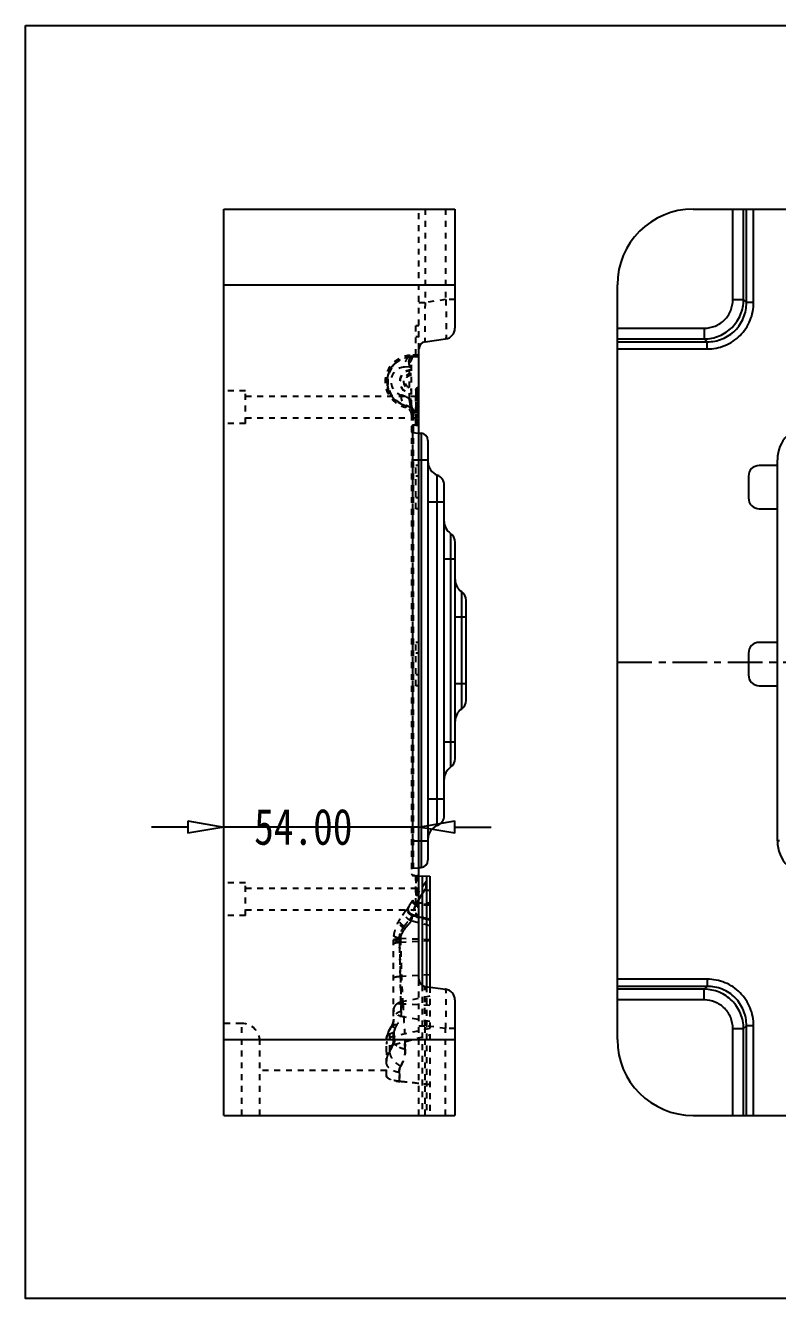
# Model space of a CAD drawing. Header units: millimetres. Extents: x 564 to 2602, y -1989 to 1042.
# Drawn here: x 607.5 to 815.7, y -1388.5 to -1036 of the extents above; entities that cross this region are included whole.
import ezdxf

# ---------------------------------------------------------------- set-up
doc = ezdxf.new("R2010")
doc.units = ezdxf.units.MM
doc.header["$LTSCALE"] = 16.335
doc.header["$PDMODE"] = 3
doc.header["$PDSIZE"] = 0.3125
doc.linetypes.add('CENTER', pattern=[0.6, 0.375, -0.075, 0.075, -0.075])
doc.linetypes.add('HIDDEN', pattern=[0.2, 0.1, -0.1])
doc.layers.get('0').update_dxf_attribs({"linetype": 'CONTINUOUS'})
doc.layers.get('Defpoints').update_dxf_attribs({"linetype": 'CONTINUOUS'})
doc.layers.add('DEFAULT_2', color=8, linetype='HIDDEN')
doc.styles.get("Standard").update_dxf_attribs({"font": 'txt', "width": 0.8})
doc.dimstyles.new('STANDARD$0', dxfattribs={"dimscale": 2, "dimtxt": 3, "dimasz": 3, "dimexe": 1.25, "dimexo": 0.625, "dimgap": 0.5, "dimtad": 0, "dimdsep": 46, "dimlunit": 6, "dimtxsty": 'Standard', "dimblk": 'CLOSEDBLANK', "dimcen": 0, "dimclrt": 2, "dimazin": 2, "dimtfac": 2, "dimtmove": 1, "dimatfit": 3, "dimfxl": 0, "dimtolj": 1, "dimtzin": 0, "dimarcsym": 0})

# ---------------------------------------------------------------- blocks, each defined once
blk = doc.blocks.new('_ClosedBlank')
at = {"color": 0, "linetype": 'ByBlock', "lineweight": -2}
for p, q in [((-1, 0.167), (0, 0)), ((-1, 0.167), (-1, -0.167)), ((0, 0), (-1, -0.167))]:
    blk.add_line(p, q, dxfattribs=at)
blk = doc.blocks.new('*D159')
at = {"color": 6, "linetype": 'Continuous', "lineweight": -2}
for p, q in [((652.37, -1257.94), (642.37, -1257.94)), ((662.37, -1261.39), (662.37, -1257.94)), ((716.37, -1257.94), (662.37, -1257.94)), ((716.37, -1270.31), (716.37, -1257.94)), ((726.37, -1257.94), (736.37, -1257.94))]:
    blk.add_line(p, q, dxfattribs=at)
at = {"layer": 'Defpoints', "color": 0}
for p in [(662.37, -1257.94), (662.37, -1261.39), (716.37, -1270.31)]:
    blk.add_point(p, dxfattribs=at)
at = {"color": 6, "lineweight": -2, "xscale": 10, "yscale": 10, "zscale": 10}
blk.add_blockref('_ClosedBlank', (662.37, -1257.94), dxfattribs=at)
at = {"color": 6, "lineweight": -2, "xscale": 10, "yscale": 10, "zscale": 10, "rotation": 180}
blk.add_blockref('_ClosedBlank', (716.37, -1257.94), dxfattribs=at)
at = {"color": 4, "insert": (684.38, -1257.94), "char_height": 10, "attachment_point": 5}
blk.add_mtext('\\A1;54.00', dxfattribs=at)

msp = doc.modelspace()

# ---------------------------------------------------------------- linework, layer by layer
at = {"color": 7, "linetype": 'Continuous'}
for p, q in [((662.373, -1337.822), (662.373, -1086.822)), ((662.373, -1086.822), (726.373, -1086.822)), ((726.373, -1086.822), (726.373, -1119.808)), ((792.324, -1086.822), (1065.324, -1086.822)), ((803.311, -1111.886), (803.311, -1086.822)), ((806.282, -1111.886), (806.282, -1086.822)), ((807.082, -1112.687), (807.082, -1086.822)), ((809.063, -1112.687), (809.063, -1086.822)), ((662.373, -1107.822), (726.373, -1107.822)), ((771.324, -1316.822), (771.324, -1107.822)), ((803.311, -1111.886), (806.282, -1111.886)), ((806.282, -1111.886), (807.082, -1112.687)), ((809.063, -1112.687), (807.082, -1112.687)), ((771.324, -1119.808), (795.389, -1119.808)), ((795.389, -1119.808), (795.389, -1122.779)), ((718.095, -1123.58), (723.791, -1122.779)), ((771.324, -1122.779), (795.389, -1122.779)), ((771.324, -1123.58), (796.189, -1123.58)), ((795.389, -1122.779), (796.189, -1123.58)), ((796.189, -1125.56), (796.189, -1123.58)), ((716.373, -1300.083), (716.373, -1125.56)), ((771.324, -1125.56), (796.189, -1125.56)), ((716.373, -1148.851), (717.025, -1148.903)), ((717.025, -1148.903), (717.025, -1269.141)), ((718.868, -1150.897), (718.868, -1267.147)), ((716.373, -1156.233), (718.868, -1156.233)), ((815.635, -1157.822), (815.635, -1156.233)), ((815.635, -1157.822), (810.624, -1157.822)), ((815.663, -1169.822), (815.663, -1157.822)), ((721.453, -1257.539), (721.453, -1160.504)), ((723.393, -1254.722), (723.393, -1163.322)), ((807.624, -1160.822), (807.624, -1166.822)), ((718.868, -1167.846), (723.393, -1167.846)), ((810.624, -1169.822), (815.635, -1169.822)), ((815.635, -1206.822), (815.635, -1169.822)), ((725.116, -1176.633), (725.116, -1241.411)), ((726.409, -1238.935), (726.409, -1179.108)), ((723.393, -1183.633), (726.409, -1183.633)), ((728.133, -1192.721), (728.133, -1225.323)), ((729.426, -1222.847), (729.426, -1195.196)), ((726.409, -1199.721), (729.426, -1199.721)), ((815.635, -1206.822), (810.624, -1206.822)), ((815.663, -1218.822), (815.663, -1206.822)), ((807.624, -1209.822), (807.624, -1215.822)), ((729.426, -1218.323), (726.409, -1218.323)), ((810.624, -1218.822), (815.635, -1218.822)), ((815.635, -1261.81), (815.635, -1218.822)), ((726.409, -1234.411), (723.393, -1234.411)), ((723.393, -1250.197), (718.868, -1250.197)), ((716.373, -1261.81), (718.868, -1261.81)), ((816.191, -1261.81), (815.635, -1261.81)), ((716.373, -1269.192), (717.025, -1269.141)), ((716.373, -1271.434), (719.373, -1271.538)), ((717.286, -1271.465), (717.286, -1301.734)), ((718.46, -1271.506), (718.46, -1302.064)), ((719.373, -1271.538), (719.373, -1302.243)), ((796.189, -1300.083), (771.324, -1300.083)), ((796.189, -1300.083), (796.189, -1302.064)), ((718.095, -1302.064), (723.791, -1302.864)), ((796.189, -1302.064), (771.324, -1302.064)), ((795.389, -1302.864), (771.324, -1302.864)), ((795.389, -1302.864), (796.189, -1302.064)), ((795.389, -1305.835), (795.389, -1302.864)), ((726.373, -1305.835), (726.373, -1337.822)), ((795.389, -1305.835), (771.324, -1305.835)), ((803.311, -1337.822), (803.311, -1313.757)), ((803.311, -1313.757), (806.282, -1313.757)), ((806.282, -1313.757), (807.082, -1312.957)), ((806.282, -1337.822), (806.282, -1313.757)), ((807.082, -1337.822), (807.082, -1312.957)), ((809.063, -1312.957), (807.082, -1312.957)), ((809.063, -1337.822), (809.063, -1312.957)), ((662.373, -1316.822), (726.373, -1316.822)), ((662.373, -1337.822), (726.373, -1337.822)), ((792.324, -1337.822), (896.711, -1337.822))]:
    msp.add_line(p, q, dxfattribs=at)
at = {"color": 1, "linetype": 'CENTER', "ltscale": 1.561163}
msp.add_line((771.324, -1212.322), (1086.324, -1212.322), dxfattribs=at)
msp.add_lwpolyline([(607.454, -1035.97), (1140.578, -1035.97), (1140.578, -1388.515), (607.454, -1388.515)], close=True)
at = {"color": 7, "linetype": 'Continuous'}
for centre, radius, start, end in [((792.324, -1107.822), 21, 90, 180), ((723.373, -1119.808), 3, 278, 0), ((718.373, -1125.56), 2, 98, 180), ((716.868, -1150.897), 2, 0, 85.5), ((825.258, -1156.233), 9.623, 92.58191, 180), ((722.89, -1156.747), 4.022, 180, 249.07517), ((810.624, -1160.822), 3, 90, 180), ((720.376, -1163.322), 3.017, 0, 69.07517), ((810.624, -1166.822), 3, 180, 270), ((727.415, -1173.332), 4.022, 180, 235.1501), ((723.393, -1179.108), 3.017, 0, 55.1501), ((730.431, -1189.42), 4.022, 180, 235.1501), ((726.409, -1195.196), 3.017, 0, 55.1501), ((810.624, -1209.822), 3, 90, 180), ((810.624, -1215.822), 3, 180, 270), ((726.409, -1222.847), 3.017, 304.8499, 0), ((730.431, -1228.623), 4.022, 124.8499, 180), ((723.393, -1238.935), 3.017, 304.8499, 0), ((727.415, -1244.711), 4.022, 124.8499, 180), ((720.376, -1254.722), 3.017, 290.92483, 0), ((722.89, -1261.296), 4.022, 110.92483, 180), ((825.258, -1261.81), 9.623, 180, 270), ((716.868, -1267.147), 2, 274.5, 0), ((718.373, -1300.083), 2, 180, 262), ((723.373, -1305.835), 3, 0, 82), ((792.324, -1316.822), 21, 180, 270)]:
    msp.add_arc(centre, radius, start, end, dxfattribs=at)
for points, knots in [([(795.389, -1119.808), (796.42, -1119.808), (798.506, -1119.403), (801.147, -1117.644), (802.906, -1115.003), (803.311, -1112.918), (803.311, -1111.886)], [0, 0, 0, 0, 0.2500549, 0.5000351, 0.749966, 1, 1, 1, 1]), ([(795.389, -1122.779), (796.1, -1122.775), (797.525, -1122.629), (800.253, -1121.798), (803.283, -1119.78), (805.301, -1116.75), (806.132, -1114.023), (806.278, -1112.597), (806.282, -1111.886)], [0, 0, 0, 0, 0.1252679, 0.2505894, 0.5000348, 0.7494317, 0.8747278, 1, 1, 1, 1]), ([(796.189, -1125.56), (797.031, -1125.56), (798.72, -1125.397), (801.154, -1124.667), (803.4, -1123.474), (805.367, -1121.864), (806.978, -1119.897), (808.17, -1117.651), (808.9, -1115.217), (809.063, -1113.529), (809.063, -1112.687)], [0, 0, 0, 0, 0.1249992, 0.2500289, 0.3750249, 0.5000351, 0.6250307, 0.7499941, 0.874998, 1, 1, 1, 1]), ([(796.189, -1123.58), (796.903, -1123.582), (798.334, -1123.449), (800.398, -1122.838), (802.303, -1121.831), (803.971, -1120.468), (805.335, -1118.8), (806.34, -1116.895), (806.952, -1114.831), (807.085, -1113.4), (807.082, -1112.687)], [0, 0, 0, 0, 0.1249827, 0.2500097, 0.3750127, 0.5000354, 0.6250435, 0.7500135, 0.8750144, 1, 1, 1, 1]), ([(809.063, -1312.957), (809.063, -1312.115), (808.9, -1310.426), (808.17, -1307.992), (806.977, -1305.746), (805.366, -1303.779), (803.399, -1302.168), (801.154, -1300.976), (798.72, -1300.246), (797.031, -1300.083), (796.189, -1300.083)], [0, 0, 0, 0, 0.1249992, 0.2500289, 0.3750249, 0.5000351, 0.6250307, 0.7499941, 0.874998, 1, 1, 1, 1]), ([(806.282, -1313.757), (806.278, -1313.046), (806.132, -1311.621), (805.301, -1308.892), (803.282, -1305.863), (800.253, -1303.845), (797.525, -1303.014), (796.1, -1302.868), (795.389, -1302.864)], [0, 0, 0, 0, 0.1252679, 0.2505894, 0.5000348, 0.7494317, 0.8747278, 1, 1, 1, 1]), ([(807.082, -1312.957), (807.085, -1312.243), (806.952, -1310.812), (806.34, -1308.748), (805.334, -1306.843), (803.971, -1305.175), (802.303, -1303.811), (800.398, -1302.806), (798.333, -1302.194), (796.903, -1302.061), (796.189, -1302.064)], [0, 0, 0, 0, 0.1249827, 0.2500097, 0.3750127, 0.5000354, 0.6250435, 0.7500135, 0.8750144, 1, 1, 1, 1]), ([(803.311, -1313.757), (803.311, -1312.726), (802.906, -1310.64), (801.147, -1307.999), (798.506, -1306.24), (796.42, -1305.835), (795.389, -1305.835)], [0, 0, 0, 0, 0.2500549, 0.5000351, 0.749966, 1, 1, 1, 1])]:
    msp.add_open_spline(points, degree=3, knots=knots, dxfattribs=at)
at = {"layer": 'DEFAULT_2', "color": 8, "linetype": 'HIDDEN'}
for p, q in [((716.373, -1125.56), (716.373, -1086.822)), ((718.095, -1086.822), (718.095, -1112.687)), ((723.791, -1086.822), (723.791, -1111.886)), ((716.373, -1112.687), (718.095, -1112.687)), ((723.791, -1111.886), (718.095, -1112.687)), ((726.373, -1111.886), (723.791, -1111.886)), ((715.573, -1127.25), (715.573, -1119.172)), ((716.373, -1119.172), (715.573, -1119.172)), ((716.373, -1122.172), (715.573, -1122.172)), ((716.373, -1127.208), (713.961, -1127.335)), ((716.373, -1127.71), (713.961, -1127.837)), ((714.343, -1127.59), (716.373, -1127.484)), ((713.757, -1130.514), (712.379, -1130.586)), ((713.757, -1139.449), (713.757, -1130.514)), ((713.757, -1130.514), (714.343, -1130.514)), ((714.343, -1141.403), (714.343, -1128.539)), ((668.373, -1137.153), (662.373, -1137.153)), ((668.373, -1146.152), (668.373, -1137.155)), ((668.373, -1138.653), (715.55, -1138.653)), ((715.55, -1136.995), (715.55, -1146.639)), ((715.573, -1146.638), (715.573, -1138.522)), ((716.373, -1138.522), (715.573, -1138.522)), ((716.052, -1136.626), (716.052, -1146.118)), ((716.373, -1136.626), (716.052, -1136.626)), ((716.097, -1146.619), (716.097, -1136.123)), ((716.373, -1136.123), (716.097, -1136.123)), ((712.767, -1141.732), (712.767, -1141.732)), ((713.757, -1139.449), (714.343, -1139.449)), ((716.373, -1141.653), (715.55, -1141.653)), ((716.373, -1141.522), (715.573, -1141.522)), ((668.373, -1144.653), (715.55, -1144.653)), ((714.343, -1143.696), (714.343, -1270.877)), ((714.343, -1143.696), (714.855, -1143.696)), ((714.819, -1143.695), (714.828, -1271.38)), ((714.83, -1143.667), (714.946, -1143.667)), ((714.834, -1143.696), (714.834, -1146.664)), ((714.946, -1144.167), (714.848, -1144.167)), ((714.855, -1143.696), (714.85, -1144.167)), ((714.946, -1144.167), (714.946, -1142.835)), ((668.373, -1146.153), (662.373, -1146.153)), ((714.619, -1148.713), (714.619, -1269.33)), ((714.619, -1148.713), (716.373, -1148.851)), ((716.373, -1146.62), (714.826, -1146.664)), ((716.052, -1146.118), (715.55, -1146.118)), ((715.573, -1146.648), (716.035, -1146.631)), ((716.035, -1146.622), (716.052, -1146.118)), ((716.035, -1146.631), (716.097, -1146.629)), ((716.373, -1146.107), (716.052, -1146.118)), ((716.097, -1146.629), (716.373, -1146.62)), ((714.343, -1156.233), (716.373, -1156.233)), ((815.635, -1156.233), (815.689, -1156.233)), ((715.573, -1169.822), (715.573, -1157.822)), ((716.373, -1157.822), (715.573, -1157.822)), ((815.635, -1157.822), (815.663, -1157.822)), ((716.373, -1160.822), (715.573, -1160.822)), ((716.373, -1166.822), (715.573, -1166.822)), ((716.373, -1169.822), (715.573, -1169.822)), ((815.635, -1169.822), (815.663, -1169.822)), ((715.573, -1218.822), (715.573, -1206.822)), ((716.373, -1206.822), (715.573, -1206.822)), ((815.635, -1206.822), (815.663, -1206.822)), ((716.373, -1209.822), (715.573, -1209.822)), ((716.373, -1215.822), (715.573, -1215.822)), ((716.373, -1218.822), (715.573, -1218.822)), ((815.635, -1218.822), (815.663, -1218.822)), ((714.343, -1261.81), (716.373, -1261.81)), ((714.619, -1269.33), (716.373, -1269.192)), ((714.828, -1271.38), (716.373, -1271.434)), ((715.55, -1271.89), (715.55, -1282.423)), ((715.573, -1279.322), (715.573, -1271.406)), ((716.052, -1276.322), (716.035, -1271.422)), ((718.373, -1274.708), (718.373, -1271.503)), ((668.373, -1273.398), (662.373, -1273.398)), ((668.373, -1282.397), (668.373, -1273.4)), ((668.373, -1274.898), (715.55, -1274.898)), ((718.373, -1273.039), (711.151, -1283.471)), ((716.052, -1275.447), (715.55, -1275.447)), ((719.373, -1275.563), (716.052, -1275.447)), ((716.052, -1275.447), (716.052, -1282.926)), ((716.905, -1277.069), (718.373, -1274.708)), ((719.373, -1279.69), (715.38, -1279.504)), ((715.512, -1279.284), (715.546, -1279.226)), ((715.55, -1278.904), (719.373, -1278.904)), ((719.373, -1279.441), (715.57, -1279.264)), ((716.373, -1276.322), (715.573, -1276.322)), ((716.373, -1279.322), (715.573, -1279.322)), ((715.689, -1278.989), (715.727, -1278.925)), ((668.373, -1282.398), (662.373, -1282.398)), ((668.373, -1280.898), (715.55, -1280.898)), ((719.373, -1283.746), (714.501, -1282.46)), ((719.373, -1283.586), (714.663, -1282.344)), ((719.373, -1283.497), (714.681, -1282.258)), ((716.052, -1282.926), (719.373, -1282.926)), ((719.373, -1285.265), (714.237, -1283.909)), ((709.373, -1316.82), (709.373, -1289.163)), ((719.373, -1289.491), (711.024, -1289.93)), ((719.373, -1289.208), (711.33, -1288.786)), ((719.373, -1298.918), (711.263, -1299.345)), ((716.373, -1337.822), (716.373, -1300.083)), ((717.286, -1301.734), (717.286, -1337.822)), ((718.46, -1302.064), (718.46, -1337.822)), ((719.373, -1302.243), (719.373, -1337.822)), ((719.373, -1304.775), (711.426, -1306.439)), ((719.373, -1307.367), (712.007, -1306.98)), ((719.373, -1311.756), (712.146, -1310.526)), ((667.373, -1312.322), (662.373, -1312.322)), ((667.373, -1337.822), (667.373, -1312.322)), ((708.373, -1319.961), (708.373, -1314.096)), ((708.572, -1313.353), (708.571, -1313.355)), ((719.373, -1313.777), (709.578, -1315.829)), ((716.373, -1312.957), (718.095, -1312.957)), ((723.791, -1313.757), (718.095, -1312.957)), ((718.095, -1337.822), (718.095, -1312.957)), ((726.373, -1313.757), (723.791, -1313.757)), ((723.791, -1337.822), (723.791, -1313.757)), ((672.373, -1337.822), (672.373, -1317.322)), ((707.373, -1326.816), (707.373, -1317.067)), ((709.578, -1315.829), (709.597, -1318.143)), ((709.582, -1316.276), (709.578, -1315.829)), ((709.597, -1318.143), (709.582, -1316.276)), ((709.597, -1318.143), (719.373, -1315.524)), ((712.593, -1319.485), (712.507, -1317.364)), ((707.373, -1325.322), (672.373, -1325.322))]:
    msp.add_line(p, q, dxfattribs=at)
for points in [[(709.373, -1311.154), (709.299, -1311.772), (708.944, -1312.72)], [(708.571, -1313.355), (707.935, -1314.506), (707.444, -1316.159), (707.373, -1317.064)], [(707.958, -1314.456), (707.453, -1316.103), (707.373, -1317.064)], [(709.304, -1311.75), (708.957, -1312.693), (708.572, -1313.353)]]:
    msp.add_lwpolyline(points, dxfattribs=at)
for centre, radius, start, end in [((714.343, -1134.615), 7.29, 92.99878, 257.51419), ((714.334, -1134.615), 6.79, 93.00041, 257.51268), ((714.707, -1134.533), 6.952, 93, 254.80117), ((714.319, -1134.621), 6.794, 93.01647, 121.81707), ((722.734, -1127.378), 8.785, 181.60375, 182.99398), ((714.436, -1129.148), 1.561, 103.58932, 106.104), ((714.423, -1129.094), 1.505, 93.06179, 103.62492), ((715.343, -1128.539), 1, 93, 180), ((714.317, -1134.615), 6.787, 138.03255, 257.51233), ((714.352, -1134.615), 6.787, 128.46829, 257.51354), ((712.586, -1134.533), 3.952, 93.00189, 254.09377), ((714.294, -1134.59), 6.753, 131.34777, 138.0572), ((714.306, -1134.605), 6.773, 129.97365, 131.34185), ((714.332, -1134.637), 6.814, 121.84008, 126.78915), ((714.343, -1134.615), 3.269, 90, 270), ((714.343, -1134.615), 3.202, 90, 270), ((714.343, -1134.615), 2.213, 90, 270), ((714.343, -1134.615), 1.778, 90, 270), ((710.196, -1143.805), 5.626, 59.50709, 76.57502), ((716.052, -1137.128), 0.503, 90, 180), ((712.332, -1143.696), 2.011, 0, 77.50921), ((713.231, -1139.853), 1.431, 252.85029, 254.4969), ((712.313, -1143.664), 2.481, 75.03172, 77.52914), ((712.323, -1143.696), 2.511, 0.00295, 77.51016), ((712.316, -1143.81), 2.631, 1.54387, 77.5338), ((712.351, -1143.651), 2.468, 75.76087, 77.53183), ((712.297, -1143.705), 2.527, 1.88415, 74.99729), ((712.333, -1143.713), 2.532, 58.08059, 75.70545), ((710.237, -1143.753), 5.56, 50.71738, 59.58944), ((712.341, -1143.696), 2.514, 19.49884, 58.01704), ((715.73, -1140.608), 1.774, 186.8174, 191.89999), ((715.343, -1141.403), 1, 180, 225.70523), ((713.946, -1142.835), 1, 0, 45.70523), ((714.846, -1144.67), 0.503, 89.75011, 179.99435), ((708.57, -1145.599), 6.885, 26.73963, 28.69892), ((709.47, -1145.141), 5.875, 24.12295, 26.69812), ((712.362, -1143.694), 2.458, 359.97833, 1.821), ((679.628, -1148.289), 35.639, 8.70202, 8.95769), ((713.986, -1142.883), 0.961, 0.01484, 10.31297), ((714.846, -1147.166), 0.503, 92.24995, 180), ((714.643, -1148.414), 0.3, 180, 265.5), ((714.643, -1269.629), 0.3, 94.5, 180), ((714.846, -1270.877), 0.503, 180, 268), ((715.047, -1271.89), 0.503, 0, 88), ((1545.528, -1797.576), 978.568, 147.700977, 147.871569), ((715.1, -1280.665), 1.649, 145.34237, 167.2089), ((740.518, -1289.286), 26.974, 158.73793, 160.43611), ((717.363, -1276.435), 3.654, 233.54458, 237.14447), ((777.743, -1316.482), 72.501, 149.1317, 149.33467), ((784.306, -1320.409), 80.15, 148.88301, 149.08068), ((740.456, -1288.875), 26.677, 158.88185, 158.99719), ((780.227, -1317.433), 75.083, 149.16437, 149.4452), ((800.517, -1330.23), 99.103, 148.36998, 148.82271), ((802.649, -1330.873), 101.224, 148.47117, 149.13773), ((827.219, -1346.655), 130.453, 148.18356, 148.37785), ((887.986, -1383.197), 201.325, 148.18704, 148.47833), ((883.136, -1381.388), 196.279, 147.92391, 148.17343), ((716.052, -1282.423), 0.503, 180, 270), ((719.373, -1289.163), 10, 145.30485, 180), ((1207.865, -1289.296), 496.173, 182.04253, 182.45234), ((1110.521, -1293.116), 398.755, 181.99247, 182.5024), ((711.094, -1308.231), 1.721, 180.02193, 189.67622), ((667.373, -1317.322), 5, 0, 90), ((701.892, -1309.848), 7.749, 326.76021, 330.5341), ((710.324, -1318.355), 3.604, 102.10346, 105.44382), ((467.19, -1317.556), 242.394, 0.40819, 0.64415), ((467.509, -1317.553), 242.074, 0.40804, 0.64432), ((710.373, -1321.041), 3, 105, 180), ((704.237, -1316.981), 5.12, 339.93048, 344.87865), ((710.307, -1319.284), 3.531, 105.49098, 110.58087), ((703.359, -1316.822), 6.014, 355.50414, 0.0113), ((710.328, -1319.358), 3.607, 102.00943, 105.50339), ((712.279, -1322.947), 4.906, 158.79764, 180.0486), ((712.844, -1323.235), 5.541, 143.7842, 149.47472), ((635.635, -2080.463), 755.829, 83.639152, 84.27243), ((636.041, -2076.468), 751.813, 83.866146, 84.272808), ((634.099, -2094.648), 770.097, 83.642516, 83.867054)]:
    msp.add_arc(centre, radius, start, end, dxfattribs=at)
for points, knots in [([(718.095, -1112.687), (718.078, -1113.397), (718.047, -1114.791), (718.012, -1116.816), (717.993, -1118.418), (717.985, -1119.601), (717.983, -1120.393), (717.984, -1121.109), (717.99, -1121.743), (717.998, -1122.288), (718.01, -1122.74), (718.025, -1123.093), (718.042, -1123.326), (718.056, -1123.46), (718.068, -1123.525), (718.076, -1123.56), (718.089, -1123.581), (718.095, -1123.58)], [0, 0, 0, 0, 0.1954051, 0.3836072, 0.557123, 0.6362085, 0.7090664, 0.7749831, 0.8332861, 0.8834328, 0.9249603, 0.9575184, 0.9808637, 0.9890353, 0.9948822, 0.9984476, 1, 1, 1, 1]), ([(723.791, -1111.886), (723.817, -1112.593), (723.863, -1113.981), (723.916, -1115.995), (723.949, -1117.852), (723.96, -1119.268), (723.957, -1120.269), (723.949, -1120.903), (723.936, -1121.451), (723.918, -1121.907), (723.895, -1122.268), (723.869, -1122.528), (723.842, -1122.686), (723.816, -1122.758), (723.799, -1122.778), (723.791, -1122.779)], [0, 0, 0, 0, 0.1944899, 0.3815121, 0.5538411, 0.7049489, 0.7706772, 0.8289855, 0.8793414, 0.9212824, 0.9544473, 0.9785759, 0.9935578, 0.997718, 1, 1, 1, 1]), ([(713.562, -1127.85), (713.165, -1128.104), (712.698, -1128.754), (712.414, -1129.742), (712.371, -1130.302), (712.379, -1130.586)], [0, 0, 0, 0, 0.4592446, 0.7236731, 1, 1, 1, 1]), ([(714.003, -1127.648), (713.964, -1127.659), (713.811, -1127.71), (713.665, -1127.784), (713.562, -1127.85)], [0, 0, 0, 0, 0.2455088, 1, 1, 1, 1]), ([(713.661, -1129.335), (713.621, -1129.122), (713.64, -1128.668), (713.869, -1128.279), (714.016, -1128.117)], [0, 0, 0, 0, 0.4972999, 1, 1, 1, 1]), ([(713.953, -1127.624), (713.952, -1127.598), (713.951, -1127.516), (713.949, -1127.433), (713.953, -1127.377)], [0, 0, 0, 0, 0.3188125, 1, 1, 1, 1]), ([(713.953, -1127.377), (713.954, -1127.367), (713.957, -1127.356), (713.958, -1127.335), (713.961, -1127.335)], [0, 0, 0, 0, 0.729871, 1, 1, 1, 1]), ([(713.979, -1127.834), (713.976, -1127.771), (713.971, -1127.678), (713.966, -1127.56), (713.963, -1127.486), (713.961, -1127.425), (713.96, -1127.383), (713.96, -1127.358), (713.96, -1127.346), (713.961, -1127.34), (713.961, -1127.335), (713.961, -1127.335)], [0, 0, 0, 0, 0.3820333, 0.5554322, 0.7068645, 0.8311118, 0.9232868, 0.9562849, 0.9802093, 0.9948194, 1, 1, 1, 1]), ([(713.967, -1127.371), (713.966, -1127.362), (713.965, -1127.349), (713.963, -1127.34), (713.962, -1127.335), (713.961, -1127.335)], [0, 0, 0, 0, 0.7430213, 0.9327064, 1, 1, 1, 1]), ([(713.984, -1127.619), (713.983, -1127.592), (713.977, -1127.51), (713.972, -1127.427), (713.967, -1127.371)], [0, 0, 0, 0, 0.3195693, 1, 1, 1, 1]), ([(714.016, -1128.117), (714.139, -1127.982), (714.338, -1127.829), (714.558, -1127.722), (714.614, -1127.697)], [0, 0, 0, 0, 0.7476894, 1, 1, 1, 1]), ([(713.661, -1129.334), (713.762, -1129.288), (713.944, -1129.186), (714.166, -1128.994), (714.308, -1128.776), (714.343, -1128.615), (714.343, -1128.539)], [0, 0, 0, 0, 0.3014144, 0.5646562, 0.793126, 1, 1, 1, 1]), ([(713.757, -1130.514), (713.759, -1130.407), (713.756, -1130.012), (713.716, -1129.617), (713.661, -1129.335)], [0, 0, 0, 0, 0.2716332, 1, 1, 1, 1]), ([(711.503, -1138.333), (711.46, -1138.659), (711.451, -1139.296), (711.677, -1140.176), (712.129, -1140.87), (712.579, -1141.149), (712.81, -1141.22)], [0, 0, 0, 0, 0.2885318, 0.5534548, 0.7882745, 1, 1, 1, 1]), ([(715.55, -1136.995), (715.55, -1136.914), (715.58, -1136.752), (715.672, -1136.57), (715.766, -1136.437), (715.845, -1136.345), (715.915, -1136.271), (715.975, -1136.217), (716.008, -1136.192), (716.026, -1136.184)], [0, 0, 0, 0, 0.2495499, 0.4994095, 0.6245768, 0.7497507, 0.8749231, 0.9375035, 1, 1, 1, 1]), ([(716.026, -1136.184), (716.048, -1136.174), (716.08, -1136.162), (716.097, -1136.131), (716.097, -1136.123)], [0, 0, 0, 0, 0.7493313, 1, 1, 1, 1]), ([(716.026, -1136.184), (716.026, -1136.204), (716.027, -1136.279), (716.029, -1136.354), (716.031, -1136.41)], [0, 0, 0, 0, 0.263992, 1, 1, 1, 1]), ([(716.031, -1136.41), (716.031, -1136.426), (716.034, -1136.481), (716.037, -1136.535), (716.041, -1136.573)], [0, 0, 0, 0, 0.3030888, 1, 1, 1, 1]), ([(716.041, -1136.573), (716.042, -1136.586), (716.046, -1136.599), (716.047, -1136.626), (716.052, -1136.626)], [0, 0, 0, 0, 0.7300758, 1, 1, 1, 1]), ([(712.849, -1141.241), (712.836, -1141.301), (712.817, -1141.391), (712.795, -1141.506), (712.781, -1141.582), (712.772, -1141.642), (712.765, -1141.69), (712.765, -1141.713), (712.763, -1141.731), (712.767, -1141.732)], [0, 0, 0, 0, 0.3698136, 0.5479772, 0.7052148, 0.8310997, 0.9226975, 0.9790344, 1, 1, 1, 1]), ([(712.866, -1141.244), (712.852, -1141.306), (712.833, -1141.396), (712.808, -1141.511), (712.793, -1141.584), (712.781, -1141.644), (712.773, -1141.685), (712.769, -1141.709), (712.767, -1141.721), (712.767, -1141.727), (712.766, -1141.732), (712.767, -1141.732)], [0, 0, 0, 0, 0.38226, 0.5556614, 0.7070551, 0.8312441, 0.9233618, 0.9563358, 0.9802403, 0.994835, 1, 1, 1, 1]), ([(712.767, -1141.732), (712.768, -1141.732), (712.768, -1141.727), (712.771, -1141.722), (712.774, -1141.71), (712.781, -1141.687), (712.791, -1141.646), (712.806, -1141.584), (712.824, -1141.508), (712.851, -1141.392), (712.871, -1141.302), (712.884, -1141.241)], [0, 0, 0, 0, 0.0049634, 0.0191268, 0.0424757, 0.0748931, 0.1664139, 0.2926315, 0.4505527, 0.6294936, 1, 1, 1, 1]), ([(712.866, -1141.244), (713.139, -1141.304), (713.669, -1141.519), (714.308, -1142.083), (714.732, -1142.824), (714.827, -1143.388), (714.83, -1143.667)], [0, 0, 0, 0, 0.2501819, 0.5000904, 0.7499829, 1, 1, 1, 1]), ([(713.969, -1140.819), (713.956, -1140.707), (713.894, -1140.249), (713.817, -1139.793), (713.757, -1139.449)], [0, 0, 0, 0, 0.2439864, 1, 1, 1, 1]), ([(713.969, -1140.819), (713.986, -1140.831), (714.052, -1140.879), (714.112, -1140.933), (714.153, -1140.976)], [0, 0, 0, 0, 0.2624877, 1, 1, 1, 1]), ([(714.609, -1142.292), (714.566, -1142.214), (714.376, -1141.879), (714.18, -1141.543), (714.079, -1141.265)], [0, 0, 0, 0, 0.2330835, 1, 1, 1, 1]), ([(714.153, -1140.976), (714.211, -1141.038), (714.306, -1141.169), (714.343, -1141.329), (714.343, -1141.403)], [0, 0, 0, 0, 0.5293729, 1, 1, 1, 1]), ([(714.645, -1142.119), (714.661, -1142.135), (714.732, -1142.214), (714.781, -1142.311), (714.81, -1142.389)], [0, 0, 0, 0, 0.2179983, 1, 1, 1, 1]), ([(714.343, -1143.667), (714.343, -1143.666), (714.348, -1143.671), (714.353, -1143.67), (714.366, -1143.675), (714.382, -1143.678), (714.402, -1143.68), (714.438, -1143.678), (714.491, -1143.671), (714.564, -1143.662), (714.68, -1143.659), (714.771, -1143.665), (714.834, -1143.667)], [0, 0, 0, 0, 0.0053761, 0.0208377, 0.0454954, 0.0787371, 0.1202717, 0.170142, 0.2939855, 0.445193, 0.6178981, 1, 1, 1, 1]), ([(714.832, -1142.739), (714.862, -1142.766), (714.907, -1142.805), (714.946, -1142.861), (714.946, -1142.883)], [0, 0, 0, 0, 0.6475741, 1, 1, 1, 1]), ([(714.834, -1143.667), (714.834, -1143.731), (714.835, -1143.823), (714.837, -1143.941), (714.838, -1144.016), (714.84, -1144.077), (714.841, -1144.119), (714.843, -1144.144), (714.843, -1144.156), (714.845, -1144.162), (714.845, -1144.167), (714.846, -1144.167)], [0, 0, 0, 0, 0.38253, 0.5553003, 0.7067385, 0.831015, 0.923392, 0.9564668, 0.980363, 0.9948627, 1, 1, 1, 1]), ([(714.947, -1143.756), (714.942, -1143.541), (714.91, -1143.253), (714.867, -1142.969), (714.856, -1142.897)], [0, 0, 0, 0, 0.7468654, 1, 1, 1, 1]), ([(715.55, -1271.89), (715.55, -1271.855), (715.559, -1271.786), (715.601, -1271.695), (715.656, -1271.615), (715.739, -1271.523), (715.864, -1271.442), (715.98, -1271.42), (716.035, -1271.422)], [0, 0, 0, 0, 0.144246, 0.2749709, 0.407075, 0.5369261, 0.7768255, 1, 1, 1, 1]), ([(715.603, -1271.698), (715.595, -1271.712), (715.564, -1271.771), (715.55, -1271.839), (715.55, -1271.89)], [0, 0, 0, 0, 0.2381973, 1, 1, 1, 1]), ([(716.035, -1271.422), (715.952, -1271.419), (715.77, -1271.475), (715.649, -1271.616), (715.603, -1271.698)], [0, 0, 0, 0, 0.4694323, 1, 1, 1, 1]), ([(718.373, -1274.691), (717.869, -1275.49), (716.859, -1277.086), (715.862, -1278.692), (715.38, -1279.504)], [0, 0, 0, 0, 0.4998864, 1, 1, 1, 1]), ([(718.373, -1274.708), (717.903, -1275.465), (716.959, -1276.978), (716.023, -1278.496), (715.57, -1279.264)], [0, 0, 0, 0, 0.4999108, 1, 1, 1, 1]), ([(714.681, -1282.258), (714.428, -1282.191), (713.947, -1281.931), (713.493, -1281.257), (713.398, -1280.45), (713.595, -1279.941), (713.743, -1279.727)], [0, 0, 0, 0, 0.2507069, 0.5006427, 0.7501709, 1, 1, 1, 1]), ([(715.38, -1279.504), (715.248, -1279.844), (715.016, -1280.478), (714.771, -1281.242), (714.628, -1281.763), (714.556, -1282.062), (714.515, -1282.286), (714.5, -1282.412), (714.501, -1282.46)], [0, 0, 0, 0, 0.3531198, 0.6550908, 0.7781442, 0.8782373, 0.95276, 1, 1, 1, 1]), ([(715.38, -1279.504), (715.247, -1279.418), (715.011, -1279.244), (714.763, -1278.998), (714.633, -1278.806), (714.579, -1278.685), (714.564, -1278.575), (714.585, -1278.511), (714.602, -1278.486)], [0, 0, 0, 0, 0.3496574, 0.6441197, 0.7618299, 0.8580211, 0.9348321, 1, 1, 1, 1]), ([(715.57, -1279.264), (715.437, -1279.608), (715.204, -1280.251), (714.961, -1281.026), (714.819, -1281.555), (714.746, -1281.857), (714.702, -1282.084), (714.683, -1282.209), (714.681, -1282.258)], [0, 0, 0, 0, 0.3533452, 0.6554647, 0.7785405, 0.8786235, 0.9530709, 1, 1, 1, 1]), ([(715.57, -1279.264), (715.434, -1279.176), (715.246, -1279.039), (715.026, -1278.832), (714.842, -1278.625), (714.691, -1278.358), (714.78, -1278.23)], [0, 0, 0, 0, 0.3563046, 0.5156907, 0.6567351, 1, 1, 1, 1]), ([(715.191, -1279.374), (715.143, -1279.338), (714.973, -1279.205), (714.814, -1279.054), (714.72, -1278.93)], [0, 0, 0, 0, 0.2779044, 1, 1, 1, 1]), ([(715.57, -1279.264), (715.535, -1279.241), (715.401, -1279.152), (715.272, -1279.053), (715.182, -1278.975)], [0, 0, 0, 0, 0.2582186, 1, 1, 1, 1]), ([(714.663, -1282.344), (714.645, -1282.406), (714.564, -1282.552), (714.397, -1282.8), (714.157, -1283.117), (713.858, -1283.495), (713.51, -1283.925), (712.973, -1284.58), (712.554, -1285.091), (712.266, -1285.445)], [0, 0, 0, 0, 0.0493958, 0.1265779, 0.2288814, 0.3527538, 0.494679, 0.6515396, 1, 1, 1, 1]), ([(712.266, -1285.445), (712.553, -1285.091), (712.972, -1284.579), (713.509, -1283.924), (713.857, -1283.494), (714.156, -1283.117), (714.396, -1282.8), (714.564, -1282.552), (714.645, -1282.406), (714.663, -1282.344)], [0, 0, 0, 0, 0.3484271, 0.5052713, 0.6471907, 0.7710717, 0.8733958, 0.9505986, 1, 1, 1, 1]), ([(714.237, -1283.909), (713.918, -1283.823), (713.314, -1283.493), (712.743, -1282.644), (712.622, -1281.63), (712.869, -1280.99), (713.055, -1280.721)], [0, 0, 0, 0, 0.2510839, 0.5013275, 0.7507302, 1, 1, 1, 1]), ([(714.501, -1282.46), (714.252, -1282.395), (713.778, -1282.14), (713.329, -1281.476), (713.237, -1280.68), (713.431, -1280.178), (713.577, -1279.967)], [0, 0, 0, 0, 0.2503591, 0.5000924, 0.749767, 1, 1, 1, 1]), ([(714.663, -1282.344), (714.407, -1282.274), (713.92, -1282.009), (713.459, -1281.324), (713.362, -1280.506), (713.561, -1279.99), (713.711, -1279.773)], [0, 0, 0, 0, 0.2510198, 0.5012028, 0.7506237, 1, 1, 1, 1]), ([(714.501, -1282.46), (714.515, -1282.708), (714.447, -1283.204), (714.298, -1283.673), (714.237, -1283.909)], [0, 0, 0, 0, 0.503274, 1, 1, 1, 1]), ([(714.237, -1283.909), (714.298, -1283.673), (714.447, -1283.204), (714.516, -1282.708), (714.501, -1282.46)], [0, 0, 0, 0, 0.4967017, 1, 1, 1, 1]), ([(712.475, -1286.147), (712.189, -1285.992), (711.677, -1285.618), (711.204, -1285.004), (711.002, -1284.481), (710.948, -1284.111), (710.993, -1283.764), (711.09, -1283.56), (711.151, -1283.471)], [0, 0, 0, 0, 0.2947066, 0.5663855, 0.6880218, 0.7991549, 0.9018817, 1, 1, 1, 1]), ([(712.475, -1286.147), (712.189, -1285.991), (711.677, -1285.618), (711.204, -1285.004), (711.002, -1284.481), (710.948, -1284.11), (710.993, -1283.764), (711.09, -1283.56), (711.151, -1283.471)], [0, 0, 0, 0, 0.2947143, 0.5664013, 0.6880389, 0.7991702, 0.9018912, 1, 1, 1, 1]), ([(712.266, -1285.445), (711.876, -1285.924), (711.206, -1287.046), (710.973, -1288.349), (710.996, -1289.015)], [0, 0, 0, 0, 0.4809816, 1, 1, 1, 1]), ([(710.996, -1289.015), (710.974, -1288.35), (711.208, -1287.046), (711.877, -1285.925), (712.266, -1285.445)], [0, 0, 0, 0, 0.5190235, 1, 1, 1, 1]), ([(712.266, -1285.445), (712.046, -1285.309), (711.654, -1285.007), (711.274, -1284.546), (711.097, -1284.166), (711.037, -1283.907), (711.051, -1283.668), (711.111, -1283.529), (711.151, -1283.471)], [0, 0, 0, 0, 0.3141613, 0.5947124, 0.7149868, 0.8206977, 0.913983, 1, 1, 1, 1]), ([(712.266, -1285.445), (712.046, -1285.309), (711.654, -1285.008), (711.274, -1284.547), (711.096, -1284.166), (711.037, -1283.907), (711.05, -1283.668), (711.111, -1283.529), (711.151, -1283.471)], [0, 0, 0, 0, 0.3140724, 0.5945382, 0.7147976, 0.820527, 0.9138757, 1, 1, 1, 1]), ([(712.475, -1286.147), (712.182, -1286.5), (711.648, -1287.323), (711.377, -1288.277), (711.33, -1288.786)], [0, 0, 0, 0, 0.473366, 1, 1, 1, 1]), ([(711.33, -1288.786), (711.377, -1288.277), (711.648, -1287.323), (712.182, -1286.5), (712.475, -1286.147)], [0, 0, 0, 0, 0.5266344, 1, 1, 1, 1]), ([(714.237, -1283.909), (714.22, -1283.956), (714.159, -1284.065), (714.035, -1284.245), (713.861, -1284.472), (713.551, -1284.857), (713.082, -1285.418), (712.687, -1285.89), (712.475, -1286.147)], [0, 0, 0, 0, 0.0522695, 0.1298087, 0.2308262, 0.352782, 0.6490592, 1, 1, 1, 1]), ([(712.475, -1286.147), (712.687, -1285.89), (713.082, -1285.418), (713.551, -1284.857), (713.86, -1284.472), (714.034, -1284.245), (714.159, -1284.065), (714.22, -1283.956), (714.237, -1283.909)], [0, 0, 0, 0, 0.3509462, 0.6472181, 0.7691685, 0.8701823, 0.9477233, 1, 1, 1, 1]), ([(710.996, -1289.015), (710.884, -1289.021), (710.668, -1289.032), (710.357, -1289.05), (710.079, -1289.069), (709.841, -1289.089), (709.649, -1289.107), (709.52, -1289.124), (709.444, -1289.137), (709.406, -1289.145), (709.385, -1289.152), (709.373, -1289.159), (709.373, -1289.163)], [0, 0, 0, 0, 0.2061023, 0.3981517, 0.5701479, 0.717671, 0.8369032, 0.9248415, 0.9562697, 0.9791354, 0.9934774, 1, 1, 1, 1]), ([(711.323, -1289.661), (711.063, -1289.66), (710.688, -1289.644), (710.22, -1289.584), (709.933, -1289.527), (709.699, -1289.456), (709.524, -1289.374), (709.407, -1289.281), (709.373, -1289.199), (709.373, -1289.163)], [0, 0, 0, 0, 0.3719592, 0.5337444, 0.6741175, 0.7904346, 0.88153, 0.9487662, 1, 1, 1, 1]), ([(711.024, -1289.93), (710.803, -1289.947), (710.404, -1289.99), (709.94, -1290.074), (709.651, -1290.156), (709.504, -1290.216), (709.409, -1290.273), (709.373, -1290.329), (709.373, -1290.352)], [0, 0, 0, 0, 0.3809655, 0.6900298, 0.807907, 0.8981382, 0.9603449, 1, 1, 1, 1]), ([(711.33, -1288.786), (711.07, -1288.754), (710.698, -1288.691), (710.237, -1288.569), (709.956, -1288.47), (709.73, -1288.363), (709.564, -1288.251), (709.458, -1288.132), (709.437, -1288.039), (709.441, -1288)], [0, 0, 0, 0, 0.3660733, 0.5262183, 0.6658237, 0.7823174, 0.8747035, 0.9446439, 1, 1, 1, 1]), ([(709.556, -1288.234), (709.519, -1288.2), (709.458, -1288.132), (709.437, -1288.039), (709.441, -1288)], [0, 0, 0, 0, 0.5581738, 1, 1, 1, 1]), ([(709.942, -1288.459), (709.902, -1288.443), (709.766, -1288.381), (709.634, -1288.305), (709.556, -1288.234)], [0, 0, 0, 0, 0.2936362, 1, 1, 1, 1]), ([(711.33, -1288.786), (711.07, -1288.754), (710.6, -1288.674), (710.14, -1288.542), (709.942, -1288.459)], [0, 0, 0, 0, 0.5500024, 1, 1, 1, 1]), ([(710.996, -1289.015), (710.999, -1289.092), (711.009, -1289.397), (711.016, -1289.702), (711.024, -1289.93)], [0, 0, 0, 0, 0.251563, 1, 1, 1, 1]), ([(711.024, -1289.93), (711.022, -1289.854), (711.013, -1289.549), (711.004, -1289.244), (710.996, -1289.015)], [0, 0, 0, 0, 0.2481635, 1, 1, 1, 1]), ([(712.007, -1306.98), (711.921, -1305.537), (711.644, -1299.766), (711.525, -1293.989), (711.323, -1289.661)], [0, 0, 0, 0, 0.2501303, 1, 1, 1, 1]), ([(711.263, -1299.345), (711.01, -1299.363), (710.648, -1299.4), (710.194, -1299.474), (709.916, -1299.534), (709.691, -1299.598), (709.523, -1299.668), (709.413, -1299.736), (709.373, -1299.801), (709.373, -1299.828)], [0, 0, 0, 0, 0.3801906, 0.5455897, 0.6887529, 0.8064924, 0.8967803, 0.9593777, 1, 1, 1, 1]), ([(711.263, -1299.345), (711.295, -1300.656), (711.347, -1303.02), (711.397, -1305.385), (711.426, -1306.439)], [0, 0, 0, 0, 0.5543334, 1, 1, 1, 1]), ([(711.426, -1306.439), (711.397, -1305.385), (711.347, -1303.02), (711.295, -1300.656), (711.263, -1299.345)], [0, 0, 0, 0, 0.4456664, 1, 1, 1, 1]), ([(718.095, -1312.957), (718.078, -1312.247), (718.047, -1310.852), (718.012, -1308.828), (717.993, -1307.226), (717.985, -1306.043), (717.983, -1305.251), (717.984, -1304.534), (717.99, -1303.9), (717.998, -1303.355), (718.01, -1302.904), (718.025, -1302.55), (718.042, -1302.317), (718.056, -1302.183), (718.068, -1302.118), (718.076, -1302.083), (718.089, -1302.063), (718.095, -1302.064)], [0, 0, 0, 0, 0.1954051, 0.3836072, 0.557123, 0.6362085, 0.7090664, 0.7749831, 0.8332861, 0.8834328, 0.9249603, 0.9575184, 0.9808637, 0.9890353, 0.9948822, 0.9984476, 1, 1, 1, 1]), ([(723.791, -1313.757), (723.817, -1313.05), (723.863, -1311.663), (723.916, -1309.648), (723.949, -1307.792), (723.96, -1306.376), (723.957, -1305.375), (723.949, -1304.74), (723.936, -1304.192), (723.918, -1303.736), (723.895, -1303.376), (723.869, -1303.115), (723.842, -1302.957), (723.816, -1302.886), (723.799, -1302.865), (723.791, -1302.864)], [0, 0, 0, 0, 0.1944899, 0.3815121, 0.5538411, 0.7049489, 0.7706772, 0.8289855, 0.8793414, 0.9212824, 0.9544473, 0.9785759, 0.9935578, 0.997718, 1, 1, 1, 1]), ([(712.007, -1306.98), (711.656, -1306.983), (711.15, -1306.968), (710.517, -1306.891), (710.129, -1306.814), (709.813, -1306.718), (709.576, -1306.604), (709.417, -1306.473), (709.373, -1306.357), (709.373, -1306.307)], [0, 0, 0, 0, 0.3703211, 0.5313834, 0.6711951, 0.7872278, 0.878502, 0.9467023, 1, 1, 1, 1]), ([(711.426, -1306.439), (711.142, -1306.501), (710.603, -1306.692), (709.931, -1307.174), (709.482, -1307.805), (709.373, -1308.296), (709.373, -1308.531)], [0, 0, 0, 0, 0.2776112, 0.5372775, 0.7760633, 1, 1, 1, 1]), ([(709.52, -1307.841), (709.496, -1307.896), (709.412, -1308.117), (709.373, -1308.355), (709.373, -1308.531)], [0, 0, 0, 0, 0.2551622, 1, 1, 1, 1]), ([(709.946, -1307.221), (709.9, -1307.267), (709.732, -1307.454), (709.595, -1307.67), (709.52, -1307.841)], [0, 0, 0, 0, 0.2581495, 1, 1, 1, 1]), ([(711.426, -1306.439), (711.282, -1306.471), (710.742, -1306.625), (710.236, -1306.925), (709.946, -1307.221)], [0, 0, 0, 0, 0.2625787, 1, 1, 1, 1]), ([(708.373, -1314.096), (708.679, -1313.629), (709.169, -1312.693), (709.373, -1311.644), (709.373, -1311.157)], [0, 0, 0, 0, 0.5335779, 1, 1, 1, 1]), ([(709.373, -1311.157), (709.373, -1311.57), (709.229, -1312.449), (708.866, -1313.257), (708.639, -1313.66)], [0, 0, 0, 0, 0.4717989, 1, 1, 1, 1]), ([(712.146, -1310.526), (711.768, -1310.48), (711.055, -1310.312), (710.144, -1309.81), (709.523, -1309.096), (709.373, -1308.509), (709.373, -1308.231)], [0, 0, 0, 0, 0.2924962, 0.5554732, 0.7869983, 1, 1, 1, 1]), ([(711.484, -1309.007), (711.191, -1309.07), (710.637, -1309.265), (709.946, -1309.76), (709.485, -1310.41), (709.373, -1310.915), (709.373, -1311.157)], [0, 0, 0, 0, 0.2773762, 0.5368669, 0.7756999, 1, 1, 1, 1]), ([(709.572, -1309.039), (709.551, -1308.998), (709.473, -1308.832), (709.421, -1308.654), (709.398, -1308.52)], [0, 0, 0, 0, 0.2540721, 1, 1, 1, 1]), ([(712.146, -1310.526), (711.859, -1310.491), (711.309, -1310.377), (710.564, -1310.06), (709.963, -1309.618), (709.674, -1309.238), (709.572, -1309.039)], [0, 0, 0, 0, 0.2814547, 0.5436945, 0.7824945, 1, 1, 1, 1]), ([(711.484, -1309.007), (711.495, -1309.635), (711.253, -1310.979), (710.632, -1312.178), (710.244, -1312.769)], [0, 0, 0, 0, 0.4706558, 1, 1, 1, 1]), ([(712.146, -1310.526), (712.203, -1311.274), (712.397, -1314.258), (712.498, -1317.246), (712.593, -1319.485)], [0, 0, 0, 0, 0.2507822, 1, 1, 1, 1]), ([(707.373, -1317.067), (707.373, -1316.565), (707.567, -1315.503), (708.063, -1314.555), (708.373, -1314.096)], [0, 0, 0, 0, 0.4758455, 1, 1, 1, 1]), ([(709.568, -1314.831), (709.264, -1314.896), (708.689, -1315.098), (707.97, -1315.611), (707.49, -1316.287), (707.374, -1316.812), (707.373, -1317.064)], [0, 0, 0, 0, 0.2770756, 0.5363669, 0.7752763, 1, 1, 1, 1]), ([(709.364, -1314.881), (709.084, -1314.959), (708.556, -1315.175), (707.906, -1315.684), (707.477, -1316.332), (707.374, -1316.826), (707.373, -1317.064)], [0, 0, 0, 0, 0.2764313, 0.5347111, 0.77386, 1, 1, 1, 1]), ([(708.571, -1313.355), (708.501, -1313.46), (708.395, -1313.701), (708.369, -1313.963), (708.373, -1314.096)], [0, 0, 0, 0, 0.4860321, 1, 1, 1, 1]), ([(708.571, -1313.355), (708.501, -1313.46), (708.395, -1313.701), (708.369, -1313.963), (708.373, -1314.096)], [0, 0, 0, 0, 0.486032, 1, 1, 1, 1]), ([(710.244, -1312.769), (710.067, -1312.75), (709.726, -1312.742), (709.246, -1312.836), (708.847, -1313.036), (708.647, -1313.241), (708.572, -1313.353)], [0, 0, 0, 0, 0.2882048, 0.5482003, 0.7821059, 1, 1, 1, 1]), ([(709.361, -1312.823), (709.199, -1312.867), (708.896, -1312.994), (708.658, -1313.225), (708.572, -1313.352)], [0, 0, 0, 0, 0.5220724, 1, 1, 1, 1]), ([(710.244, -1312.769), (710.166, -1312.761), (709.871, -1312.74), (709.57, -1312.767), (709.361, -1312.823)], [0, 0, 0, 0, 0.2663623, 1, 1, 1, 1]), ([(710.244, -1312.769), (710.032, -1313.093), (709.694, -1313.751), (709.564, -1314.487), (709.568, -1314.831)], [0, 0, 0, 0, 0.5290574, 1, 1, 1, 1]), ([(709.568, -1314.831), (709.564, -1314.487), (709.694, -1313.751), (710.032, -1313.093), (710.244, -1312.769)], [0, 0, 0, 0, 0.4709423, 1, 1, 1, 1]), ([(709.578, -1315.829), (709.272, -1315.894), (708.693, -1316.096), (707.971, -1316.612), (707.489, -1317.292), (707.373, -1317.821), (707.373, -1318.075)], [0, 0, 0, 0, 0.2769113, 0.536057, 0.7749848, 1, 1, 1, 1]), ([(707.531, -1317.33), (707.505, -1317.39), (707.415, -1317.628), (707.373, -1317.885), (707.373, -1318.075)], [0, 0, 0, 0, 0.2547506, 1, 1, 1, 1]), ([(709.373, -1316.82), (709.373, -1317.392), (709.219, -1318.513), (708.709, -1319.535), (708.373, -1319.961)], [0, 0, 0, 0, 0.5131136, 1, 1, 1, 1]), ([(709.179, -1318.317), (709.202, -1318.234), (709.284, -1317.897), (709.334, -1317.553), (709.355, -1317.293)], [0, 0, 0, 0, 0.2476177, 1, 1, 1, 1]), ([(712.593, -1319.485), (712.153, -1319.422), (711.326, -1319.211), (710.272, -1318.622), (709.552, -1317.806), (709.373, -1317.135), (709.373, -1316.82)], [0, 0, 0, 0, 0.2951506, 0.5600709, 0.7910926, 1, 1, 1, 1]), ([(709.604, -1317.736), (709.566, -1317.663), (709.435, -1317.375), (709.373, -1317.055), (709.373, -1316.82)], [0, 0, 0, 0, 0.2569845, 1, 1, 1, 1]), ([(709.829, -1318.086), (709.808, -1318.058), (709.725, -1317.946), (709.652, -1317.827), (709.604, -1317.736)], [0, 0, 0, 0, 0.2547671, 1, 1, 1, 1]), ([(710.271, -1318.538), (710.229, -1318.503), (710.07, -1318.365), (709.925, -1318.209), (709.829, -1318.086)], [0, 0, 0, 0, 0.2578312, 1, 1, 1, 1]), ([(708.373, -1319.961), (708.056, -1320.395), (707.546, -1321.352), (707.373, -1322.424), (707.373, -1322.951)], [0, 0, 0, 0, 0.5051681, 1, 1, 1, 1]), ([(707.705, -1321.173), (707.73, -1321.108), (707.837, -1320.85), (707.964, -1320.601), (708.071, -1320.42)], [0, 0, 0, 0, 0.2481288, 1, 1, 1, 1]), ([(711.324, -1324.167), (710.89, -1323.941), (710.084, -1323.397), (709.124, -1322.359), (708.504, -1321.193), (708.359, -1320.354), (708.373, -1319.961)], [0, 0, 0, 0, 0.2729944, 0.5368782, 0.7807298, 1, 1, 1, 1]), ([(711.324, -1324.167), (710.89, -1323.941), (710.084, -1323.397), (709.124, -1322.359), (708.504, -1321.193), (708.359, -1320.354), (708.373, -1319.961)], [0, 0, 0, 0, 0.2729944, 0.5368783, 0.7807299, 1, 1, 1, 1]), ([(708.373, -1319.961), (708.444, -1319.871), (708.716, -1319.492), (708.925, -1319.069), (709.046, -1318.738)], [0, 0, 0, 0, 0.2455767, 1, 1, 1, 1]), ([(712.593, -1319.485), (712.368, -1319.452), (711.545, -1319.287), (710.744, -1318.93), (710.271, -1318.538)], [0, 0, 0, 0, 0.2697858, 1, 1, 1, 1]), ([(712.593, -1319.485), (712.627, -1320.308), (712.426, -1321.963), (711.743, -1323.473), (711.324, -1324.167)], [0, 0, 0, 0, 0.5041471, 1, 1, 1, 1]), ([(711.324, -1324.167), (711.743, -1323.473), (712.426, -1321.963), (712.627, -1320.308), (712.593, -1319.485)], [0, 0, 0, 0, 0.4958529, 1, 1, 1, 1]), ([(710.941, -1325.904), (710.454, -1325.846), (709.537, -1325.631), (708.365, -1324.987), (707.684, -1324.198), (707.417, -1323.492), (707.373, -1323.13), (707.373, -1322.951)], [0, 0, 0, 0, 0.2918272, 0.554191, 0.7854012, 0.8936251, 1, 1, 1, 1]), ([(711.324, -1324.167), (711.171, -1324.421), (710.947, -1324.991), (710.916, -1325.601), (710.941, -1325.904)], [0, 0, 0, 0, 0.4937243, 1, 1, 1, 1]), ([(710.941, -1325.904), (710.916, -1325.601), (710.947, -1324.991), (711.171, -1324.421), (711.324, -1324.167)], [0, 0, 0, 0, 0.5062758, 1, 1, 1, 1]), ([(707.373, -1326.815), (707.372, -1326.986), (707.569, -1327.263), (707.932, -1327.531), (708.362, -1327.761), (708.902, -1327.972), (709.806, -1328.235), (710.547, -1328.356), (711.066, -1328.408)], [0, 0, 0, 0, 0.1219663, 0.2130796, 0.3279732, 0.4666281, 0.6272795, 1, 1, 1, 1]), ([(711.066, -1328.408), (710.547, -1328.356), (709.806, -1328.235), (708.902, -1327.972), (708.362, -1327.761), (707.932, -1327.531), (707.569, -1327.263), (707.372, -1326.986), (707.373, -1326.815)], [0, 0, 0, 0, 0.3727235, 0.5333751, 0.6720291, 0.7869217, 0.8780341, 1, 1, 1, 1]), ([(710.941, -1325.904), (710.974, -1326.321), (711.028, -1327.156), (711.05, -1327.991), (711.066, -1328.408)], [0, 0, 0, 0, 0.5012421, 1, 1, 1, 1]), ([(711.066, -1328.408), (711.05, -1327.991), (711.028, -1327.156), (710.974, -1326.321), (710.941, -1325.904)], [0, 0, 0, 0, 0.4987688, 1, 1, 1, 1])]:
    msp.add_open_spline(points, degree=3, knots=knots, dxfattribs=at)
for points in [[(714.614, -1127.697), (714.827, -1127.606), (715.06, -1127.553), (715.291, -1127.541)], [(714.079, -1141.265), (714.044, -1141.17), (714.015, -1141.073), (713.995, -1140.974)], [(714.71, -1142.857), (714.805, -1143.124), (714.855, -1143.412), (714.855, -1143.696)], [(714.81, -1142.389), (714.868, -1142.487), (714.91, -1142.598), (714.931, -1142.711)], [(714.81, -1142.389), (714.824, -1142.429), (714.836, -1142.47), (714.843, -1142.512)], [(714.85, -1142.63), (714.849, -1142.667), (714.843, -1142.704), (714.832, -1142.739)], [(714.843, -1142.512), (714.849, -1142.551), (714.852, -1142.591), (714.85, -1142.63)], [(713.309, -1281.154), (713.275, -1280.95), (713.282, -1280.736), (713.328, -1280.535)], [(713.328, -1280.535), (713.373, -1280.333), (713.459, -1280.137), (713.577, -1279.967)], [(713.472, -1280.93), (713.438, -1280.723), (713.444, -1280.506), (713.49, -1280.302)], [(713.455, -1280.356), (713.502, -1280.149), (713.59, -1279.948), (713.711, -1279.773)], [(714.681, -1282.258), (714.679, -1282.287), (714.67, -1282.315), (714.663, -1282.344)], [(714.663, -1282.344), (714.67, -1282.315), (714.679, -1282.287), (714.681, -1282.258)], [(711.024, -1289.93), (711.108, -1293.068), (711.199, -1296.206), (711.263, -1299.345)], [(711.263, -1299.345), (711.199, -1296.206), (711.102, -1293.068), (711.024, -1289.93)], [(711.33, -1288.786), (711.309, -1289.077), (711.309, -1289.37), (711.323, -1289.661)], [(711.323, -1289.661), (711.309, -1289.37), (711.309, -1289.077), (711.33, -1288.786)], [(711.426, -1306.439), (711.446, -1307.295), (711.469, -1308.151), (711.484, -1309.007)], [(711.484, -1309.007), (711.469, -1308.151), (711.446, -1307.295), (711.426, -1306.439)]]:
    msp.add_open_spline(points, degree=3, dxfattribs=at)

# ---------------------------------------------------------------- dimensions: what is measured, and where the dimension line sits
dim = msp.add_linear_dim(base=(662.373, -1257.938), p1=(716.373, -1270.31), p2=(662.373, -1261.393), dimstyle='STANDARD$0', override={"dimtxt": 5, "dimasz": 5, "dimexe": 0, "dimexo": 0, "dimgap": 0, "dimzin": 0, "dimclrd": 6, "dimclre": 6, "dimclrt": 4, "dimfxl": 1.25})
dim.commit()
dim.dimension.update_dxf_attribs({"geometry": '*D159', "text_midpoint": (684.376, -1257.938), "dimtype": 160})

doc.saveas('drawing.dxf')
